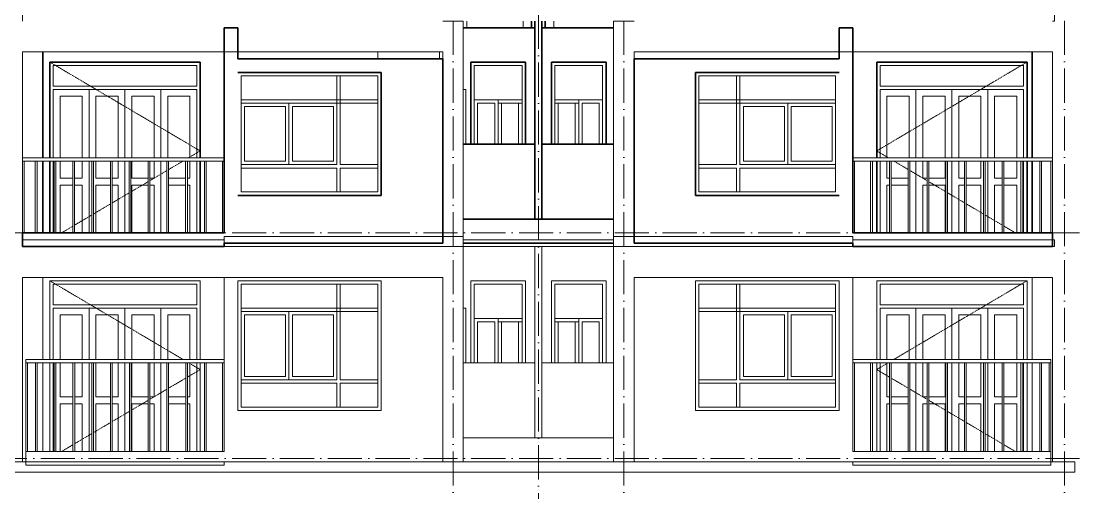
# Model space of a CAD drawing. Header units: millimetres. Extents: x -99196 to 12099, y -10111 to 93550.
# Drawn here: x -16771 to -1335, y 18095 to 25000 of the extents above; entities that cross this region are included whole.
import ezdxf

# ---------------------------------------------------------------- set-up
doc = ezdxf.new("R2010")
doc.units = ezdxf.units.MM
for name, pattern in [('Dash 1_16_', [3.175, 1.5875, -1.5875]), ('Dash 1_16__2_', [3.175, 1.5875, -1.5875]), ('Grid Line', [14, 10, -2, 0, -2])]:
    doc.linetypes.add(name, pattern=pattern)
for name, color, linetype, lineweight in [('CUA', 31, 'Continuous', 9), ('NET CAT', 3, 'Continuous', 5), ('NET CATConcrete', 3, 'Continuous', 5), ('NET THAY 1', 41, 'Continuous', 5), ('NET THAY 2', 55, 'Continuous', 5), ('NET-THAY', 2, 'Continuous', 15), ('TRUC', 225, 'Continuous', 5)]:
    doc.layers.add(name, color=color, linetype=linetype, lineweight=lineweight)

# ---------------------------------------------------------------- blocks, each defined once
blk = doc.blocks.new('CUA LO GIA - DB6-937381-MẶT ĐỨNG 14-1')
at = {"layer": 'CUA', "color": 10}
for p, q in [((-2051, 21200), (-4251, 21200)), ((-4251, 21200), (-4251, 20050)), ((-4201, 20850), (-4201, 21150)), ((-4201, 21150), (-2101, 21150)), ((-2101, 21150), (-2101, 20850)), ((-2051, 20050), (-2051, 21200)), ((-2101, 20850), (-4201, 20850)), ((-4201, 20800), (-2101, 20800)), ((-4201, 20050), (-4201, 20800)), ((-4101, 20700), (-4101, 20050)), ((-4101, 20700), (-3776, 20700)), ((-3776, 20050), (-3776, 20700)), ((-3676, 20050), (-3676, 20800)), ((-3151, 20800), (-3676, 20800)), ((-3576, 20700), (-3251, 20700)), ((-3576, 20700), (-3576, 20050)), ((-3251, 20050), (-3251, 20700)), ((-3151, 20800), (-3151, 20050)), ((-2626, 20800), (-3151, 20800)), ((-3151, 20050), (-3151, 20800)), ((-3051, 20700), (-3051, 20050)), ((-3051, 20700), (-2726, 20700)), ((-2726, 20050), (-2726, 20700)), ((-2626, 20800), (-2626, 20050)), ((-2526, 20700), (-2201, 20700)), ((-2526, 20700), (-2526, 20050)), ((-2201, 20050), (-2201, 20700)), ((-2101, 20800), (-2101, 20050)), ((-4251, 20000), (-4251, 18700)), ((-4201, 18700), (-4201, 20000)), ((-4101, 20000), (-4101, 19500)), ((-3676, 18700), (-3676, 20000)), ((-3576, 20000), (-3576, 19500)), ((-3251, 19500), (-3251, 20000)), ((-3151, 20000), (-3151, 18700)), ((-3151, 18700), (-3151, 20000)), ((-3051, 20000), (-3051, 19500)), ((-2726, 19500), (-2726, 20000)), ((-2626, 20000), (-2626, 18700)), ((-2526, 20000), (-2526, 19500)), ((-2201, 19500), (-2201, 20000)), ((-2101, 20000), (-2101, 18700)), ((-2051, 18700), (-2051, 20000)), ((-4101, 19500), (-4064, 19500)), ((-4039, 19500), (-3789, 19500)), ((-3576, 19500), (-3514, 19500)), ((-3489, 19500), (-3251, 19500)), ((-3051, 19500), (-2964, 19500)), ((-2939, 19500), (-2726, 19500)), ((-2526, 19500), (-2414, 19500)), ((-2389, 19500), (-2201, 19500)), ((-4064, 19400), (-4101, 19400)), ((-4101, 19400), (-4101, 18700)), ((-3789, 19400), (-4039, 19400)), ((-3576, 19400), (-3576, 18700)), ((-3514, 19400), (-3576, 19400)), ((-3251, 19400), (-3489, 19400)), ((-3251, 18700), (-3251, 19400)), ((-2964, 19400), (-3051, 19400)), ((-3051, 19400), (-3051, 18700)), ((-2726, 19400), (-2939, 19400)), ((-2726, 18700), (-2726, 19400)), ((-2526, 19400), (-2526, 18700)), ((-2414, 19400), (-2526, 19400)), ((-2201, 19400), (-2389, 19400)), ((-2201, 18700), (-2201, 19400))]:
    blk.add_line(p, q, dxfattribs=at)
at = {"layer": 'CUA', "color": 250, "linetype": 'Dash 1_16_', "lineweight": 5}
for p, q in [((-3997, 20050), (-2051, 21200)), ((-4251, 19900), (-4081, 20000)), ((-4251, 19900), (-4064, 19790)), ((-4039, 19775), (-3789, 19628)), ((-3764, 19613), (-3514, 19465)), ((-3489, 19450), (-3239, 19303)), ((-3214, 19288), (-2964, 19140)), ((-2939, 19125), (-2689, 18978)), ((-2664, 18963), (-2414, 18815)), ((-2389, 18800), (-2220, 18700))]:
    blk.add_line(p, q, dxfattribs=at)
blk = doc.blocks.new('X-PHONG NGU 2 - X-PHONG NGU 2_Recovery_-933566-MẶT ĐỨNG 14-1')
at = {"layer": 'CUA', "color": 10}
for p, q in [((-6851, 21150), (-4851, 21150)), ((-6851, 21150), (-6851, 19350)), ((-6251, 21150), (-6301, 21150)), ((-6301, 19750), (-6301, 21150)), ((-6251, 21150), (-6251, 19750)), ((-4851, 19350), (-4851, 21150)), ((-4851, 20800), (-6851, 20800)), ((-6851, 20800), (-6851, 20750)), ((-6851, 20750), (-4851, 20750)), ((-6201, 20700), (-6201, 19800)), ((-6201, 20700), (-5601, 20700)), ((-5601, 19800), (-5601, 20700)), ((-5551, 19750), (-5551, 20750)), ((-4851, 20750), (-5551, 20750)), ((-5501, 20700), (-4901, 20700)), ((-5501, 20700), (-5501, 19800)), ((-4901, 19800), (-4901, 20700)), ((-4851, 20750), (-4851, 20800)), ((-4851, 20750), (-4851, 19750)), ((-6201, 19800), (-5601, 19800)), ((-5501, 19800), (-4901, 19800)), ((-6851, 19750), (-6301, 19750)), ((-6851, 19700), (-6851, 19750)), ((-6301, 19700), (-6851, 19700)), ((-6301, 19350), (-6301, 19700)), ((-6251, 19750), (-4851, 19750)), ((-6251, 19700), (-6251, 19350)), ((-4851, 19700), (-6251, 19700)), ((-4851, 19750), (-5551, 19750)), ((-4851, 19750), (-4851, 19700)), ((-6851, 19350), (-4851, 19350)), ((-6251, 19350), (-6301, 19350))]:
    blk.add_line(p, q, dxfattribs=at)
blk = doc.blocks.new('X-PHONG NGU 1 - X-PHONG NGU 850-937383-MẶT ĐỨNG 14-1')
at = {"layer": 'CUA', "color": 10}
for p, q in [((-8211, 21200), (-9011, 21200)), ((-9011, 20000), (-9011, 21200)), ((-8961, 21150), (-8961, 20000)), ((-8961, 21150), (-8261, 21150)), ((-8261, 20000), (-8261, 21150)), ((-8211, 21200), (-8211, 20000)), ((-8961, 20650), (-8611, 20650)), ((-8961, 20600), (-8611, 20600)), ((-8911, 20600), (-8911, 20000)), ((-8911, 20600), (-8661, 20600)), ((-8661, 20000), (-8661, 20600)), ((-8611, 20000), (-8611, 20650)), ((-8261, 20650), (-8611, 20650)), ((-8561, 20600), (-8311, 20600)), ((-8561, 20600), (-8561, 20000)), ((-8311, 20000), (-8311, 20600)), ((-8261, 20650), (-8261, 20000))]:
    blk.add_line(p, q, dxfattribs=at)
blk = doc.blocks.new('Railing - 25mm-V351-MẶT ĐỨNG 14-1')
at = {"layer": 'NET THAY 2', "color": 250}
for p, q in [((-1864, 18700), (-1864, 20000)), ((-1839, 18700), (-1839, 20000))]:
    blk.add_line(p, q, dxfattribs=at)
blk = doc.blocks.new('Railing - 25mm-V352-MẶT ĐỨNG 14-1')
at = {"layer": 'NET THAY 2', "color": 250}
blk.add_line((-4577, 18700), (-4577, 20000), dxfattribs=at)
blk = doc.blocks.new('Railing - Railing-996828-MẶT ĐỨNG 14-1')
for name, p in [('Railing - 25mm-V352-MẶT ĐỨNG 14-1', (0, 0)), ('Railing - 25mm-V351-MẶT ĐỨNG 14-1', (-2475, 0)), ('Railing - 25mm-V351-MẶT ĐỨNG 14-1', (-2200, 0)), ('Railing - 25mm-V351-MẶT ĐỨNG 14-1', (-1925, 0)), ('Railing - 25mm-V351-MẶT ĐỨNG 14-1', (-1650, 0)), ('Railing - 25mm-V351-MẶT ĐỨNG 14-1', (-1375, 0)), ('Railing - 25mm-V351-MẶT ĐỨNG 14-1', (-1100, 0)), ('Railing - 25mm-V351-MẶT ĐỨNG 14-1', (-825, 0)), ('Railing - 25mm-V351-MẶT ĐỨNG 14-1', (-550, 0)), ('Railing - 25mm-V351-MẶT ĐỨNG 14-1', (-275, 0)), ('Railing - 25mm-V351-MẶT ĐỨNG 14-1', (0, 0)), ('Railing - 25mm-V351-MẶT ĐỨNG 14-1', (139, 0))]:
    blk.add_blockref(name, p)
blk = doc.blocks.new('Top Rail Type - Top Rail_Internal_-996829-MẶT ĐỨNG 14-1')
at = {"layer": 'NET THAY 1', "color": 250}
for p, q in [((-1701, 20050), (-4601, 20050)), ((-1701, 20000), (-4601, 20000)), ((-1701, 20050), (-1701, 20000))]:
    blk.add_line(p, q, dxfattribs=at)
blk = doc.blocks.new('CUA LO GIA - DB6-939456-MẶT ĐỨNG 14-1')
at = {"layer": 'CUA', "color": 250, "linetype": 'Dash 1_16_', "lineweight": 5}
for p, q in [((-14404, 20050), (-16351, 21200)), ((-14151, 19900), (-14320, 20000)), ((-14362, 19775), (-14612, 19628)), ((-14151, 19900), (-14337, 19790)), ((-14637, 19613), (-14887, 19465)), ((-14912, 19450), (-15162, 19303)), ((-15187, 19288), (-15437, 19140)), ((-15462, 19125), (-15712, 18978)), ((-15737, 18963), (-15987, 18815)), ((-16012, 18800), (-16181, 18700))]:
    blk.add_line(p, q, dxfattribs=at)
at = {"layer": 'CUA', "color": 10}
for p, q in [((-16351, 21200), (-16351, 20050)), ((-14151, 21200), (-16351, 21200)), ((-16301, 20850), (-16301, 21150)), ((-16301, 21150), (-14201, 21150)), ((-14201, 21150), (-14201, 20850)), ((-14151, 20050), (-14151, 21200)), ((-14201, 20850), (-16301, 20850)), ((-16301, 20050), (-16301, 20800)), ((-16301, 20800), (-14201, 20800)), ((-16201, 20700), (-16201, 20050)), ((-16201, 20700), (-15876, 20700)), ((-15876, 20050), (-15876, 20700)), ((-15776, 20050), (-15776, 20800)), ((-15251, 20800), (-15776, 20800)), ((-15676, 20700), (-15351, 20700)), ((-15676, 20700), (-15676, 20050)), ((-15351, 20050), (-15351, 20700)), ((-14726, 20800), (-15251, 20800)), ((-15251, 20050), (-15251, 20800)), ((-15251, 20800), (-15251, 20050)), ((-15151, 20700), (-15151, 20050)), ((-15151, 20700), (-14826, 20700)), ((-14826, 20050), (-14826, 20700)), ((-14726, 20800), (-14726, 20050)), ((-14626, 20700), (-14301, 20700)), ((-14626, 20700), (-14626, 20050)), ((-14301, 20050), (-14301, 20700)), ((-14201, 20800), (-14201, 20050)), ((-16351, 20000), (-16351, 18700)), ((-16301, 18700), (-16301, 20000)), ((-16201, 20000), (-16201, 19500)), ((-15876, 19500), (-15876, 20000)), ((-15776, 18700), (-15776, 20000)), ((-15676, 20000), (-15676, 19500)), ((-15351, 19500), (-15351, 20000)), ((-15251, 18700), (-15251, 20000)), ((-15251, 20000), (-15251, 18700)), ((-15151, 20000), (-15151, 19500)), ((-14826, 19500), (-14826, 20000)), ((-14726, 20000), (-14726, 18700)), ((-14301, 19500), (-14301, 20000)), ((-14201, 20000), (-14201, 18700)), ((-14151, 18700), (-14151, 20000)), ((-16201, 19500), (-16012, 19500)), ((-15987, 19500), (-15876, 19500)), ((-15676, 19500), (-15462, 19500)), ((-15437, 19500), (-15351, 19500)), ((-15151, 19500), (-14912, 19500)), ((-14887, 19500), (-14826, 19500)), ((-14612, 19500), (-14362, 19500)), ((-14337, 19500), (-14301, 19500)), ((-16012, 19400), (-16201, 19400)), ((-16201, 19400), (-16201, 18700)), ((-15876, 19400), (-15987, 19400)), ((-15876, 18700), (-15876, 19400)), ((-15676, 19400), (-15676, 18700)), ((-15462, 19400), (-15676, 19400)), ((-15351, 19400), (-15437, 19400)), ((-15351, 18700), (-15351, 19400)), ((-14912, 19400), (-15151, 19400)), ((-15151, 19400), (-15151, 18700)), ((-14826, 19400), (-14887, 19400)), ((-14826, 18700), (-14826, 19400)), ((-14362, 19400), (-14612, 19400)), ((-14301, 19400), (-14337, 19400)), ((-14301, 18700), (-14301, 19400))]:
    blk.add_line(p, q, dxfattribs=at)
blk = doc.blocks.new('X-PHONG NGU 2 - X-PHONG NGU 2_Recovery_-V353-MẶT ĐỨNG 14-1')
at = {"layer": 'CUA', "color": 10}
for p, q in [((-13551, 21150), (-13551, 19350)), ((-13551, 21150), (-11551, 21150)), ((-12101, 21150), (-12151, 21150)), ((-12151, 19750), (-12151, 21150)), ((-12101, 21150), (-12101, 19750)), ((-11551, 19350), (-11551, 21150)), ((-13551, 20800), (-13551, 20750)), ((-11551, 20800), (-13551, 20800)), ((-12851, 20750), (-13551, 20750)), ((-13551, 19750), (-13551, 20750)), ((-13551, 20750), (-11551, 20750)), ((-13501, 20700), (-13501, 19800)), ((-13501, 20700), (-12901, 20700)), ((-12901, 19800), (-12901, 20700)), ((-12851, 20750), (-12851, 19750)), ((-12801, 20700), (-12201, 20700)), ((-12801, 20700), (-12801, 19800)), ((-12201, 19800), (-12201, 20700)), ((-11551, 20750), (-11551, 20800)), ((-13501, 19800), (-12901, 19800)), ((-12801, 19800), (-12201, 19800)), ((-12851, 19750), (-13551, 19750)), ((-13551, 19750), (-12151, 19750)), ((-13551, 19700), (-13551, 19750)), ((-12151, 19700), (-13551, 19700)), ((-12151, 19350), (-12151, 19700)), ((-12101, 19750), (-11551, 19750)), ((-12101, 19700), (-12101, 19350)), ((-11551, 19700), (-12101, 19700)), ((-11551, 19750), (-11551, 19700)), ((-13551, 19350), (-11551, 19350)), ((-12101, 19350), (-12151, 19350))]:
    blk.add_line(p, q, dxfattribs=at)
blk = doc.blocks.new('X-PHONG NGU 1 - X-PHONG NGU 850-939459-MẶT ĐỨNG 14-1')
at = {"layer": 'CUA', "color": 10}
for p, q in [((-10191, 20000), (-10191, 21200)), ((-9391, 21200), (-10191, 21200)), ((-10141, 21150), (-10141, 20000)), ((-10141, 21150), (-9441, 21150)), ((-9441, 20000), (-9441, 21150)), ((-9391, 21200), (-9391, 20000)), ((-9791, 20650), (-10141, 20650)), ((-10141, 20000), (-10141, 20650)), ((-10091, 20600), (-10091, 20000)), ((-10091, 20600), (-9841, 20600)), ((-9841, 20000), (-9841, 20600)), ((-9791, 20650), (-9791, 20000)), ((-9791, 20650), (-9441, 20650)), ((-9791, 20600), (-9441, 20600)), ((-9741, 20600), (-9491, 20600)), ((-9741, 20600), (-9741, 20000)), ((-9491, 20000), (-9491, 20600))]:
    blk.add_line(p, q, dxfattribs=at)
blk = doc.blocks.new('Railing - Railing-996831-MẶT ĐỨNG 14-1')
at = {"extrusion": (0, 0, -1), "zscale": -1}
for name, p in [('Railing - 25mm-V351-MẶT ĐỨNG 14-1', (18540, 0)), ('Railing - 25mm-V351-MẶT ĐỨNG 14-1', (18401, 0)), ('Railing - 25mm-V351-MẶT ĐỨNG 14-1', (18126, 0)), ('Railing - 25mm-V351-MẶT ĐỨNG 14-1', (17851, 0)), ('Railing - 25mm-V351-MẶT ĐỨNG 14-1', (17576, 0)), ('Railing - 25mm-V351-MẶT ĐỨNG 14-1', (17301, 0)), ('Railing - 25mm-V351-MẶT ĐỨNG 14-1', (17026, 0)), ('Railing - 25mm-V351-MẶT ĐỨNG 14-1', (16751, 0)), ('Railing - 25mm-V351-MẶT ĐỨNG 14-1', (16476, 0)), ('Railing - 25mm-V351-MẶT ĐỨNG 14-1', (16201, 0)), ('Railing - 25mm-V351-MẶT ĐỨNG 14-1', (15926, 0)), ('Railing - 25mm-V352-MẶT ĐỨNG 14-1', (18401, 0))]:
    blk.add_blockref(name, p, dxfattribs=at)
blk = doc.blocks.new('Top Rail Type - Top Rail_Internal_-996832-MẶT ĐỨNG 14-1')
at = {"layer": 'NET THAY 1', "color": 250}
for p, q in [((-16701, 20000), (-16701, 20050)), ((-13801, 20050), (-16701, 20050)), ((-16701, 20000), (-13801, 20000))]:
    blk.add_line(p, q, dxfattribs=at)
blk = doc.blocks.new('CUA SAN PHOI LUA - CUA SAN PHOI LUA-939457-MẶT ĐỨNG 14-1')
at = {"layer": 'CUA', "color": 10}
for q in [(-10301, 20800), (-10261, 20000)]:
    blk.add_line((-10261, 20800), q, dxfattribs=at)
blk = doc.blocks.new('ALC1807-ASCENT PLAZA-TANG DIEN HINH_rvt-1-MẶT ĐỨNG 14-1')
at = {"layer": 'NET-THAY', "color": 7}
for p, q in [((-9251, 18900), (-9251, 21700)), ((-9151, 21700), (-9151, 18900)), ((-16451, 20050), (-16451, 21250)), ((-16351, 20050), (-16351, 21200)), ((-16351, 21200), (-14151, 21200)), ((-14151, 21200), (-14151, 20050)), ((-10601, 21250), (-13801, 21250)), ((-13801, 21250), (-13801, 18700)), ((-13601, 19300), (-13601, 21200)), ((-13601, 21200), (-11501, 21200)), ((-11501, 21200), (-11501, 19300)), ((-10601, 18550), (-10601, 21250)), ((-10191, 21200), (-9391, 21200)), ((-10191, 20000), (-10191, 21200)), ((-9391, 21200), (-9391, 20000)), ((-9011, 21200), (-8211, 21200)), ((-9011, 20000), (-9011, 21200)), ((-8211, 21200), (-8211, 20000)), ((-4601, 21250), (-7801, 21250)), ((-7801, 21250), (-7801, 18550)), ((-6901, 19300), (-6901, 21200)), ((-6901, 21200), (-4801, 21200)), ((-4801, 21200), (-4801, 19300)), ((-4601, 18700), (-4601, 21250)), ((-4251, 20050), (-4251, 21200)), ((-4251, 21200), (-2051, 21200)), ((-2051, 21200), (-2051, 20050)), ((-1976, 21250), (-1976, 20050)), ((-16451, 18700), (-16451, 20000)), ((-16351, 18700), (-16351, 20000)), ((-14151, 20000), (-14151, 18700)), ((-9251, 20000), (-10301, 20000)), ((-8101, 20000), (-9151, 20000)), ((-4251, 18700), (-4251, 20000)), ((-2051, 20000), (-2051, 18700)), ((-1976, 20000), (-1976, 18700)), ((-11501, 19300), (-13601, 19300)), ((-4801, 19300), (-6901, 19300)), ((-9261, 18900), (-10301, 18900)), ((-8101, 18900), (-9261, 18900)), ((-13801, 18700), (-16701, 18700)), ((-16701, 18700), (-16701, 18500)), ((-1701, 18700), (-4601, 18700)), ((-1701, 18500), (-1701, 18700)), ((-13801, 18550), (-10601, 18550)), ((-13801, 18500), (-13801, 18550)), ((-7801, 18550), (-4601, 18550)), ((-4601, 18550), (-4601, 18500)), ((-16701, 18500), (-13801, 18500)), ((-4601, 18500), (-1701, 18500))]:
    blk.add_line(p, q, dxfattribs=at)
at = {"lineweight": 15}
for name in ['CUA LO GIA - DB6-939456-MẶT ĐỨNG 14-1', 'X-PHONG NGU 2 - X-PHONG NGU 2_Recovery_-V353-MẶT ĐỨNG 14-1', 'X-PHONG NGU 1 - X-PHONG NGU 850-939459-MẶT ĐỨNG 14-1', 'X-PHONG NGU 1 - X-PHONG NGU 850-937383-MẶT ĐỨNG 14-1', 'X-PHONG NGU 2 - X-PHONG NGU 2_Recovery_-933566-MẶT ĐỨNG 14-1', 'CUA LO GIA - DB6-937381-MẶT ĐỨNG 14-1', 'CUA SAN PHOI LUA - CUA SAN PHOI LUA-939457-MẶT ĐỨNG 14-1', 'Top Rail Type - Top Rail_Internal_-996832-MẶT ĐỨNG 14-1', 'Railing - Railing-996831-MẶT ĐỨNG 14-1', 'Top Rail Type - Top Rail_Internal_-996829-MẶT ĐỨNG 14-1', 'Railing - Railing-996828-MẶT ĐỨNG 14-1']:
    blk.add_blockref(name, (0, 0), dxfattribs=at)
blk = doc.blocks.new('CUA LO GIA - DB6-60239-MẶT ĐỨNG 14-1')
at = {"layer": 'CUA', "color": 90, "linetype": 'Dash 1_16__2_'}
for p, q in [((-4251, 23100), (-2051, 24400)), ((-4251, 23100), (-4081, 23000)), ((-3997, 22950), (-3789, 22828)), ((-3764, 22813), (-3514, 22665)), ((-3489, 22650), (-3239, 22503)), ((-3214, 22488), (-2964, 22340)), ((-2939, 22325), (-2689, 22178)), ((-2664, 22163), (-2414, 22015)), ((-2389, 22000), (-2220, 21900))]:
    blk.add_line(p, q, dxfattribs=at)
at = {"layer": 'CUA', "color": 90}
for p, q in [((-2051, 24400), (-4251, 24400)), ((-4251, 24400), (-4251, 23000)), ((-2051, 23000), (-2051, 24400)), ((-4201, 24050), (-4201, 24350)), ((-4201, 24350), (-2101, 24350)), ((-2101, 24350), (-2101, 24050)), ((-2101, 24050), (-4201, 24050)), ((-4201, 24000), (-2101, 24000)), ((-4201, 23000), (-4201, 24000)), ((-3676, 23000), (-3676, 24000)), ((-3151, 24000), (-3676, 24000)), ((-3151, 24000), (-3151, 23000)), ((-2626, 24000), (-3151, 24000)), ((-3151, 23000), (-3151, 24000)), ((-2626, 24000), (-2626, 23000)), ((-2101, 24000), (-2101, 23000)), ((-4101, 23900), (-4101, 23000)), ((-4101, 23900), (-3776, 23900)), ((-3776, 23000), (-3776, 23900)), ((-3576, 23900), (-3251, 23900)), ((-3576, 23900), (-3576, 23000)), ((-3251, 23000), (-3251, 23900)), ((-3051, 23900), (-3051, 23000)), ((-3051, 23900), (-2726, 23900)), ((-2726, 23000), (-2726, 23900)), ((-2526, 23900), (-2201, 23900)), ((-2526, 23900), (-2526, 23000)), ((-2201, 23000), (-2201, 23900)), ((-4251, 22950), (-4251, 21900)), ((-4201, 21900), (-4201, 22950)), ((-4101, 22950), (-4101, 22700)), ((-3676, 21900), (-3676, 22950)), ((-3576, 22950), (-3576, 22700)), ((-3251, 22700), (-3251, 22950)), ((-3151, 22950), (-3151, 21900)), ((-3151, 21900), (-3151, 22950)), ((-3051, 22950), (-3051, 22700)), ((-2726, 22700), (-2726, 22950)), ((-2626, 22950), (-2626, 21900)), ((-2526, 22950), (-2526, 22700)), ((-2201, 22700), (-2201, 22950)), ((-2101, 22950), (-2101, 21900)), ((-2051, 21900), (-2051, 22950)), ((-4101, 22700), (-4064, 22700)), ((-4039, 22700), (-3789, 22700)), ((-3576, 22700), (-3514, 22700)), ((-3489, 22700), (-3251, 22700)), ((-3051, 22700), (-2964, 22700)), ((-2939, 22700), (-2726, 22700)), ((-2526, 22700), (-2414, 22700)), ((-2389, 22700), (-2201, 22700)), ((-4064, 22600), (-4101, 22600)), ((-4101, 22600), (-4101, 21900)), ((-3789, 22600), (-4039, 22600)), ((-3576, 22600), (-3576, 21900)), ((-3514, 22600), (-3576, 22600)), ((-3251, 22600), (-3489, 22600)), ((-3251, 21900), (-3251, 22600)), ((-2964, 22600), (-3051, 22600)), ((-3051, 22600), (-3051, 21900)), ((-2726, 22600), (-2939, 22600)), ((-2726, 21900), (-2726, 22600)), ((-2526, 22600), (-2526, 21900)), ((-2414, 22600), (-2526, 22600)), ((-2201, 22600), (-2389, 22600)), ((-2201, 21900), (-2201, 22600))]:
    blk.add_line(p, q, dxfattribs=at)
blk = doc.blocks.new('X-PHONG NGU 2 - X-PHONG NGU 2_Recovery_-201132-MẶT ĐỨNG 14-1')
at = {"layer": 'CUA', "color": 90}
for p, q in [((-6851, 24200), (-4851, 24200)), ((-6851, 24200), (-6851, 22500)), ((-6251, 24200), (-6301, 24200)), ((-6301, 22900), (-6301, 24200)), ((-6251, 24200), (-6251, 22900)), ((-4851, 22500), (-4851, 24200)), ((-4851, 23850), (-6851, 23850)), ((-6851, 23850), (-6851, 23800)), ((-6851, 23800), (-4851, 23800)), ((-5551, 22900), (-5551, 23800)), ((-4851, 23800), (-5551, 23800)), ((-4851, 23800), (-4851, 23850)), ((-4851, 23800), (-4851, 22900)), ((-6201, 23750), (-6201, 22950)), ((-6201, 23750), (-5601, 23750)), ((-5601, 22950), (-5601, 23750)), ((-5501, 23750), (-4901, 23750)), ((-5501, 23750), (-5501, 22950)), ((-4901, 22950), (-4901, 23750)), ((-6851, 22900), (-6301, 22900)), ((-6851, 22850), (-6851, 22900)), ((-6301, 22850), (-6851, 22850)), ((-6301, 22500), (-6301, 22850)), ((-6251, 22900), (-4851, 22900)), ((-6251, 22850), (-6251, 22500)), ((-4851, 22850), (-6251, 22850)), ((-6201, 22950), (-5601, 22950)), ((-4851, 22900), (-5551, 22900)), ((-5501, 22950), (-4901, 22950)), ((-4851, 22900), (-4851, 22850)), ((-6851, 22500), (-4851, 22500)), ((-6251, 22500), (-6301, 22500))]:
    blk.add_line(p, q, dxfattribs=at)
blk = doc.blocks.new('X-PHONG NGU 1 - X-PHONG NGU 850-201135-MẶT ĐỨNG 14-1')
at = {"layer": 'CUA', "color": 90}
for p, q in [((-8211, 24400), (-9011, 24400)), ((-9011, 23200), (-9011, 24400)), ((-8211, 24400), (-8211, 23200)), ((-8961, 24350), (-8961, 23200)), ((-8961, 24350), (-8261, 24350)), ((-8261, 23200), (-8261, 24350)), ((-8961, 23850), (-8611, 23850)), ((-8961, 23800), (-8611, 23800)), ((-8911, 23800), (-8911, 23200)), ((-8911, 23800), (-8661, 23800)), ((-8661, 23200), (-8661, 23800)), ((-8611, 23200), (-8611, 23850)), ((-8261, 23850), (-8611, 23850)), ((-8561, 23800), (-8311, 23800)), ((-8561, 23800), (-8561, 23200)), ((-8311, 23200), (-8311, 23800)), ((-8261, 23850), (-8261, 23200))]:
    blk.add_line(p, q, dxfattribs=at)
blk = doc.blocks.new('Railing - 25mm-V356-MẶT ĐỨNG 14-1')
at = {"layer": 'NET THAY 2', "color": 90, "lineweight": 9}
for p, q in [((-1864, 21900), (-1864, 22950)), ((-1839, 21900), (-1839, 22950))]:
    blk.add_line(p, q, dxfattribs=at)
blk = doc.blocks.new('Railing - 25mm-V357-MẶT ĐỨNG 14-1')
at = {"layer": 'NET THAY 2', "color": 90, "lineweight": 9}
blk.add_line((-1701, 21900), (-1701, 22950), dxfattribs=at)
blk = doc.blocks.new('Railing - 25mm-V358-MẶT ĐỨNG 14-1')
at = {"layer": 'NET THAY 2', "color": 90, "lineweight": 9}
blk.add_line((-4577, 21900), (-4577, 22950), dxfattribs=at)
blk = doc.blocks.new('Railing - Railing-208135-MẶT ĐỨNG 14-1')
for name, p in [('Railing - 25mm-V358-MẶT ĐỨNG 14-1', (0, 0)), ('Railing - 25mm-V356-MẶT ĐỨNG 14-1', (-2475, 0)), ('Railing - 25mm-V356-MẶT ĐỨNG 14-1', (-2200, 0)), ('Railing - 25mm-V356-MẶT ĐỨNG 14-1', (-1925, 0)), ('Railing - 25mm-V356-MẶT ĐỨNG 14-1', (-1650, 0)), ('Railing - 25mm-V356-MẶT ĐỨNG 14-1', (-1375, 0)), ('Railing - 25mm-V356-MẶT ĐỨNG 14-1', (-1100, 0)), ('Railing - 25mm-V356-MẶT ĐỨNG 14-1', (-825, 0)), ('Railing - 25mm-V356-MẶT ĐỨNG 14-1', (-550, 0)), ('Railing - 25mm-V356-MẶT ĐỨNG 14-1', (-275, 0)), ('Railing - 25mm-V356-MẶT ĐỨNG 14-1', (0, 0)), ('Railing - 25mm-V357-MẶT ĐỨNG 14-1', (0, 0))]:
    blk.add_blockref(name, p)
blk = doc.blocks.new('Top Rail Type - Top Rail_Internal_-208136-MẶT ĐỨNG 14-1')
at = {"layer": 'NET THAY 1', "color": 90, "lineweight": 9}
for p, q in [((-1676, 23000), (-4601, 23000)), ((-1676, 22950), (-4601, 22950))]:
    blk.add_line(p, q, dxfattribs=at)
blk = doc.blocks.new('CUA LO GIA - DB6-202766-MẶT ĐỨNG 14-1')
at = {"layer": 'CUA', "color": 90, "linetype": 'Dash 1_16__2_'}
for p, q in [((-14151, 23100), (-16351, 24400)), ((-14151, 23100), (-14320, 23000)), ((-14404, 22950), (-14613, 22827)), ((-14638, 22812), (-14888, 22664)), ((-14913, 22649), (-15163, 22502)), ((-15188, 22487), (-15438, 22339)), ((-15463, 22324), (-15713, 22177)), ((-15738, 22162), (-15988, 22014)), ((-16013, 21999), (-16181, 21900))]:
    blk.add_line(p, q, dxfattribs=at)
at = {"layer": 'CUA', "color": 90}
for p, q in [((-16351, 24400), (-16351, 23000)), ((-14151, 24400), (-16351, 24400)), ((-14151, 23000), (-14151, 24400)), ((-16301, 24050), (-16301, 24350)), ((-16301, 24350), (-14201, 24350)), ((-14201, 24350), (-14201, 24050)), ((-14201, 24050), (-16301, 24050)), ((-16301, 23000), (-16301, 24000)), ((-16301, 24000), (-14201, 24000)), ((-15776, 23000), (-15776, 24000)), ((-15251, 24000), (-15776, 24000)), ((-14726, 24000), (-15251, 24000)), ((-15251, 23000), (-15251, 24000)), ((-15251, 24000), (-15251, 23000)), ((-14726, 24000), (-14726, 23000)), ((-14201, 24000), (-14201, 23000)), ((-16201, 23900), (-16201, 23000)), ((-16201, 23900), (-15876, 23900)), ((-15876, 23000), (-15876, 23900)), ((-15676, 23900), (-15351, 23900)), ((-15676, 23900), (-15676, 23000)), ((-15351, 23000), (-15351, 23900)), ((-15151, 23900), (-15151, 23000)), ((-15151, 23900), (-14826, 23900)), ((-14826, 23000), (-14826, 23900)), ((-14626, 23900), (-14301, 23900)), ((-14626, 23900), (-14626, 23000)), ((-14301, 23000), (-14301, 23900)), ((-16351, 22950), (-16351, 21900)), ((-16301, 21900), (-16301, 22950)), ((-16201, 22950), (-16201, 22700)), ((-15876, 22700), (-15876, 22950)), ((-15776, 21900), (-15776, 22950)), ((-15676, 22950), (-15676, 22700)), ((-15351, 22700), (-15351, 22950)), ((-15251, 21900), (-15251, 22950)), ((-15251, 22950), (-15251, 21900)), ((-15151, 22950), (-15151, 22700)), ((-14826, 22700), (-14826, 22950)), ((-14726, 22950), (-14726, 21900)), ((-14301, 22700), (-14301, 22950)), ((-14201, 22950), (-14201, 21900)), ((-14151, 21900), (-14151, 22950)), ((-16201, 22700), (-16013, 22700)), ((-15988, 22700), (-15876, 22700)), ((-15676, 22700), (-15463, 22700)), ((-15438, 22700), (-15351, 22700)), ((-15151, 22700), (-14913, 22700)), ((-14888, 22700), (-14826, 22700)), ((-14613, 22700), (-14363, 22700)), ((-14338, 22700), (-14301, 22700)), ((-16013, 22600), (-16201, 22600)), ((-16201, 22600), (-16201, 21900)), ((-15876, 22600), (-15988, 22600)), ((-15876, 21900), (-15876, 22600)), ((-15676, 22600), (-15676, 21900)), ((-15463, 22600), (-15676, 22600)), ((-15351, 22600), (-15438, 22600)), ((-15351, 21900), (-15351, 22600)), ((-14913, 22600), (-15151, 22600)), ((-15151, 22600), (-15151, 21900)), ((-14826, 22600), (-14888, 22600)), ((-14826, 21900), (-14826, 22600)), ((-14363, 22600), (-14613, 22600)), ((-14301, 22600), (-14338, 22600)), ((-14301, 21900), (-14301, 22600))]:
    blk.add_line(p, q, dxfattribs=at)
blk = doc.blocks.new('X-PHONG NGU 2 - X-PHONG NGU 2_Recovery_-V359-MẶT ĐỨNG 14-1')
at = {"layer": 'CUA', "color": 90}
for p, q in [((-13551, 24200), (-13551, 22500)), ((-13551, 24200), (-11551, 24200)), ((-12101, 24200), (-12151, 24200)), ((-12151, 22900), (-12151, 24200)), ((-12101, 24200), (-12101, 22900)), ((-11551, 22500), (-11551, 24200)), ((-13551, 23850), (-13551, 23800)), ((-11551, 23850), (-13551, 23850)), ((-13551, 23800), (-11551, 23800)), ((-12851, 23800), (-13551, 23800)), ((-13551, 22900), (-13551, 23800)), ((-12851, 23800), (-12851, 22900)), ((-11551, 23800), (-11551, 23850)), ((-13501, 23750), (-13501, 22950)), ((-13501, 23750), (-12901, 23750)), ((-12901, 22950), (-12901, 23750)), ((-12801, 23750), (-12201, 23750)), ((-12801, 23750), (-12801, 22950)), ((-12201, 22950), (-12201, 23750)), ((-13551, 22900), (-12151, 22900)), ((-13551, 22850), (-13551, 22900)), ((-12851, 22900), (-13551, 22900)), ((-12151, 22850), (-13551, 22850)), ((-13501, 22950), (-12901, 22950)), ((-12801, 22950), (-12201, 22950)), ((-12151, 22500), (-12151, 22850)), ((-12101, 22900), (-11551, 22900)), ((-12101, 22850), (-12101, 22500)), ((-11551, 22850), (-12101, 22850)), ((-11551, 22900), (-11551, 22850)), ((-13551, 22500), (-11551, 22500)), ((-12101, 22500), (-12151, 22500))]:
    blk.add_line(p, q, dxfattribs=at)
blk = doc.blocks.new('X-PHONG NGU 1 - X-PHONG NGU 850-202769-MẶT ĐỨNG 14-1')
at = {"layer": 'CUA', "color": 90}
for p, q in [((-10191, 23200), (-10191, 24400)), ((-9391, 24400), (-10191, 24400)), ((-9391, 24400), (-9391, 23200)), ((-10141, 24350), (-10141, 23200)), ((-10141, 24350), (-9441, 24350)), ((-9441, 23200), (-9441, 24350)), ((-9791, 23850), (-10141, 23850)), ((-10141, 23200), (-10141, 23850)), ((-10091, 23800), (-10091, 23200)), ((-10091, 23800), (-9841, 23800)), ((-9841, 23200), (-9841, 23800)), ((-9791, 23850), (-9791, 23200)), ((-9791, 23850), (-9441, 23850)), ((-9791, 23800), (-9441, 23800)), ((-9741, 23800), (-9491, 23800)), ((-9741, 23800), (-9741, 23200)), ((-9491, 23200), (-9491, 23800))]:
    blk.add_line(p, q, dxfattribs=at)
blk = doc.blocks.new('Railing - Railing-227105-MẶT ĐỨNG 14-1')
at = {"extrusion": (0, 0, -1), "zscale": -1}
for name, p in [('Railing - 25mm-V357-MẶT ĐỨNG 14-1', (18426, 0)), ('Railing - 25mm-V356-MẶT ĐỨNG 14-1', (18402, 0)), ('Railing - 25mm-V356-MẶT ĐỨNG 14-1', (18127, 0)), ('Railing - 25mm-V356-MẶT ĐỨNG 14-1', (17852, 0)), ('Railing - 25mm-V356-MẶT ĐỨNG 14-1', (17577, 0)), ('Railing - 25mm-V356-MẶT ĐỨNG 14-1', (17302, 0)), ('Railing - 25mm-V356-MẶT ĐỨNG 14-1', (17027, 0)), ('Railing - 25mm-V356-MẶT ĐỨNG 14-1', (16752, 0)), ('Railing - 25mm-V356-MẶT ĐỨNG 14-1', (16477, 0)), ('Railing - 25mm-V356-MẶT ĐỨNG 14-1', (16202, 0)), ('Railing - 25mm-V356-MẶT ĐỨNG 14-1', (15927, 0)), ('Railing - 25mm-V358-MẶT ĐỨNG 14-1', (18402, 0))]:
    blk.add_blockref(name, p, dxfattribs=at)
blk = doc.blocks.new('Top Rail Type - Top Rail_Internal_-227106-MẶT ĐỨNG 14-1')
at = {"layer": 'NET THAY 1', "color": 90, "lineweight": 9}
for p, q in [((-13801, 23000), (-16751, 23000)), ((-16751, 22950), (-13801, 22950))]:
    blk.add_line(p, q, dxfattribs=at)
blk = doc.blocks.new('CUA SAN PHOI LUA - CUA SAN PHOI LUA-202767-MẶT ĐỨNG 14-1')
at = {"layer": 'CUA', "color": 90}
for q in [(-10301, 24000), (-10261, 23200)]:
    blk.add_line((-10261, 24000), q, dxfattribs=at)
blk = doc.blocks.new('ALC1807-ASCENT PLAZA-TANG DIEN HINH-TANG 5_rvt-1-MẶT ĐỨNG 14-1')
at = {"layer": 'NET-THAY', "color": 50, "lineweight": 35}
for p, q in [((-13801, 21900), (-13801, 24900)), ((-13801, 24900), (-13601, 24900)), ((-13601, 24900), (-13601, 24450)), ((-9301, 24900), (-10301, 24900)), ((-9301, 24900), (-9301, 25000)), ((-9301, 24900), (-9251, 24900)), ((-9251, 22100), (-9251, 25000)), ((-9151, 25000), (-9151, 22100)), ((-9151, 24900), (-9101, 24900)), ((-9101, 25000), (-9101, 24900)), ((-8101, 24900), (-9101, 24900)), ((-4801, 24450), (-4801, 24900)), ((-4801, 24900), (-4601, 24900)), ((-4601, 24900), (-4601, 21900)), ((-16451, 23000), (-16451, 24550)), ((-1976, 24550), (-1976, 23000)), ((-16351, 23000), (-16351, 24400)), ((-16351, 24400), (-14151, 24400)), ((-14151, 24400), (-14151, 23000)), ((-10601, 24450), (-13601, 24450)), ((-10601, 21750), (-10601, 24450)), ((-10191, 24400), (-9391, 24400)), ((-10191, 23200), (-10191, 24400)), ((-9391, 24400), (-9391, 23200)), ((-9011, 24400), (-8211, 24400)), ((-9011, 23200), (-9011, 24400)), ((-8211, 24400), (-8211, 23200)), ((-4801, 24450), (-7801, 24450)), ((-7801, 24450), (-7801, 21750)), ((-4251, 23000), (-4251, 24400)), ((-4251, 24400), (-2051, 24400)), ((-2051, 24400), (-2051, 23000)), ((-13601, 24250), (-11501, 24250)), ((-11501, 24250), (-11501, 22450)), ((-6901, 22450), (-6901, 24250)), ((-6901, 24250), (-4801, 24250)), ((-9251, 23200), (-10301, 23200)), ((-8101, 23200), (-9141, 23200)), ((-16451, 21900), (-16451, 22950)), ((-16351, 21900), (-16351, 22950)), ((-14151, 22950), (-14151, 21900)), ((-4251, 21900), (-4251, 22950)), ((-2051, 22950), (-2051, 21900)), ((-1976, 22950), (-1976, 21900)), ((-11501, 22450), (-13601, 22450)), ((-4801, 22450), (-6901, 22450)), ((-9251, 22100), (-10301, 22100)), ((-8101, 22100), (-9251, 22100)), ((-13801, 21900), (-16751, 21900)), ((-16751, 21900), (-16751, 21700)), ((-1676, 21900), (-4601, 21900)), ((-1676, 21700), (-1676, 21900)), ((-16751, 21700), (-13801, 21700)), ((-13601, 21750), (-13801, 21750)), ((-13801, 21700), (-13801, 21750)), ((-13601, 21750), (-10601, 21750)), ((-10301, 21750), (-9251, 21750)), ((-9251, 21750), (-8101, 21750)), ((-7801, 21750), (-4801, 21750)), ((-4601, 21750), (-4801, 21750)), ((-4601, 21750), (-4601, 21700)), ((-4601, 21700), (-1676, 21700))]:
    blk.add_line(p, q, dxfattribs=at)
at = {"color": 50, "lineweight": 35}
for name in ['CUA LO GIA - DB6-202766-MẶT ĐỨNG 14-1', 'X-PHONG NGU 1 - X-PHONG NGU 850-202769-MẶT ĐỨNG 14-1', 'X-PHONG NGU 1 - X-PHONG NGU 850-201135-MẶT ĐỨNG 14-1', 'CUA LO GIA - DB6-60239-MẶT ĐỨNG 14-1', 'X-PHONG NGU 2 - X-PHONG NGU 2_Recovery_-V359-MẶT ĐỨNG 14-1', 'X-PHONG NGU 2 - X-PHONG NGU 2_Recovery_-201132-MẶT ĐỨNG 14-1', 'CUA SAN PHOI LUA - CUA SAN PHOI LUA-202767-MẶT ĐỨNG 14-1', 'Top Rail Type - Top Rail_Internal_-227106-MẶT ĐỨNG 14-1', 'Top Rail Type - Top Rail_Internal_-208136-MẶT ĐỨNG 14-1', 'Railing - Railing-227105-MẶT ĐỨNG 14-1', 'Railing - Railing-208135-MẶT ĐỨNG 14-1']:
    blk.add_blockref(name, (0, 0), dxfattribs=at)

msp = doc.modelspace()

# ---------------------------------------------------------------- linework, layer by layer
at = {"layer": 'NET CAT'}
for p, q in [((-16750.5, 25000), (-16750.5, 25100)), ((-1650.5, 25100), (-1650.5, 25000)), ((-10600.5, 25000), (-10300.5, 25000)), ((-10300.5, 25000), (-10300.5, 21850)), ((-10250.5, 24900), (-10250.5, 25000)), ((-9425.5, 24900), (-9425.5, 25000)), ((-8975.5, 25000), (-8975.5, 24900)), ((-8100.5, 25000), (-7800.5, 25000)), ((-8100.5, 21850), (-8100.5, 25000)), ((-1650.5, 25000), (-1675.5, 25000)), ((-16750.5, 21800), (-16750.5, 24550)), ((-11550.5, 24550), (-11550.5, 24450)), ((-10650.5, 24550), (-10650.5, 24450)), ((-10600.5, 21850), (-10600.5, 24550)), ((-7800.5, 24550), (-7800.5, 21850)), ((-1675.5, 21800), (-1675.5, 24550)), ((-16750.5, 21700), (-16750.5, 21800)), ((-10300.5, 21850), (-10600.5, 21850)), ((-7800.5, 21850), (-8100.5, 21850)), ((-1675.5, 21800), (-1650.5, 21800)), ((-1650.5, 21800), (-1650.5, 21700)), ((-10600.5, 21700), (-10300.5, 21700)), ((-10300.5, 21700), (-10300.5, 18550)), ((-8100.5, 21700), (-7800.5, 21700)), ((-8100.5, 18550), (-8100.5, 21700)), ((-1650.5, 21700), (-1675.5, 21700)), ((-16750.5, 18550), (-16750.5, 21250)), ((-10600.5, 18550), (-10600.5, 21250)), ((-7800.5, 21250), (-7800.5, 18550)), ((-1675.5, 18550), (-1675.5, 21250)), ((-17050.5, 18550), (-16750.5, 18550)), ((-10300.5, 18550), (-10600.5, 18550)), ((-7800.5, 18550), (-8100.5, 18550)), ((-1675.5, 18550), (-1350.5, 18550)), ((-1350.5, 18550), (-1350.5, 18400)), ((-17050.5, 18400), (-16750.5, 18400)), ((-10600.5, 18400), (-10300.5, 18400)), ((-8100.5, 18400), (-7800.5, 18400)), ((-1350.5, 18400), (-1675.5, 18400))]:
    msp.add_line(p, q, dxfattribs=at)
at = {"layer": 'NET CATConcrete'}
for p, q in [((-13800.5, 24550), (-16750.5, 24550)), ((-10600.5, 24550), (-13800.5, 24550)), ((-4600.5, 24550), (-7800.5, 24550)), ((-1675.5, 24550), (-4600.5, 24550)), ((-13800.5, 21700), (-16750.5, 21700)), ((-10600.5, 21700), (-13800.5, 21700)), ((-4600.5, 21700), (-7800.5, 21700)), ((-1675.5, 21700), (-4600.5, 21700)), ((-13800.5, 21250), (-16750.5, 21250)), ((-10600.5, 21250), (-13800.5, 21250)), ((-4600.5, 21250), (-7800.5, 21250)), ((-1675.5, 21250), (-4600.5, 21250)), ((-10600.5, 18400), (-16750.5, 18400)), ((-10300.5, 18400), (-8100.5, 18400)), ((-7800.5, 18400), (-1675.5, 18400))]:
    msp.add_line(p, q, dxfattribs=at)
at = {"layer": 'NET-THAY', "lineweight": 9}
for p, q in [((-16750.5, 21800), (-13800.5, 21800)), ((-16750.5, 21700), (-16750.5, 21800)), ((-13800.5, 21850), (-10300.5, 21850)), ((-13800.5, 21850), (-13800.5, 21700)), ((-10300.5, 21850), (-10300.5, 21700)), ((-10300.5, 21800), (-8100.5, 21800)), ((-8100.5, 21850), (-4600.5, 21850)), ((-8100.5, 21850), (-8100.5, 21700)), ((-4600.5, 21850), (-4600.5, 21700)), ((-4600.5, 21800), (-1650.5, 21800)), ((-1650.5, 21700), (-1650.5, 21800)), ((-1650.5, 21700), (-16750.5, 21700)), ((-26000.4, 18550), (-1350.5, 18550)), ((-1350.5, 18400), (-1350.5, 18550)), ((-1350.5, 18400), (-23200.5, 18400))]:
    msp.add_line(p, q, dxfattribs=at)
at = {"layer": 'TRUC', "linetype": 'Grid Line', "ltscale": 50}
for p, q in [((-10450.5, -4900), (-10450.5, 91838.4)), ((-9200.5, -6911.3), (-9200.5, 91838.4)), ((-7950.5, -4900), (-7950.5, 91838.4)), ((-1500.5, -4900), (-1500.5, 91838.4)), ((-99096.4, 21900), (11999.5, 21900)), ((-99096.4, 18600), (11999.5, 18600))]:
    msp.add_line(p, q, dxfattribs=at)

# ---------------------------------------------------------------- block references
at = {"lineweight": 5}
for name in ['ALC1807-ASCENT PLAZA-TANG DIEN HINH-TANG 5_rvt-1-MẶT ĐỨNG 14-1', 'ALC1807-ASCENT PLAZA-TANG DIEN HINH_rvt-1-MẶT ĐỨNG 14-1']:
    msp.add_blockref(name, (0, 0), dxfattribs=at)

doc.saveas('drawing.dxf')
